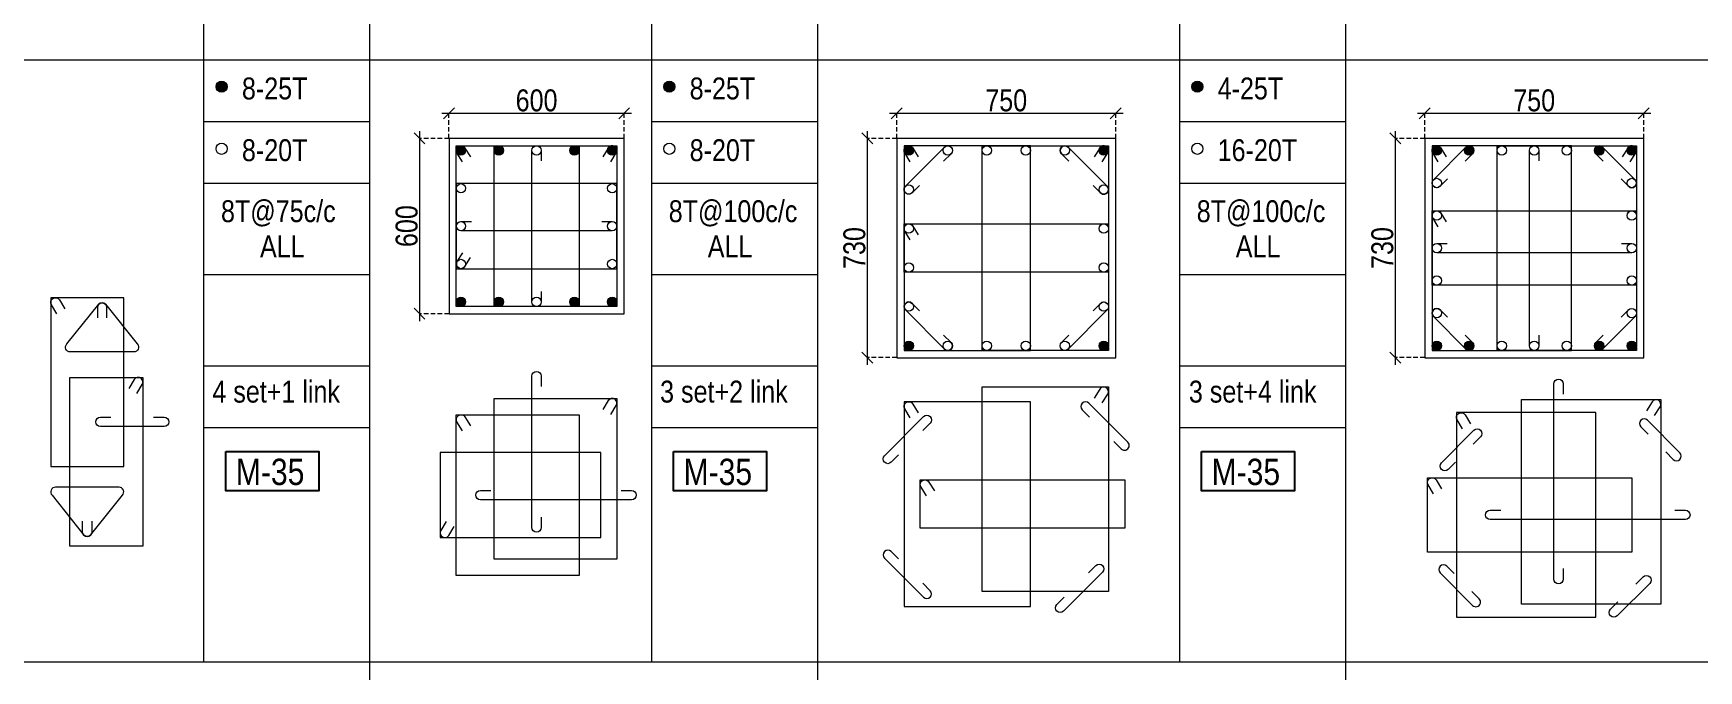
# Model space of a CAD drawing. Header units: millimetres. Extents: x 1112055 to 3390982, y -148532 to 766891.
# Drawn here: x 2289154 to 2311969, y 516237 to 524959 of the extents above; entities that cross this region are included whole.
import ezdxf
from ezdxf.enums import TextEntityAlignment as Align

# ---------------------------------------------------------------- set-up
doc = ezdxf.new("R2010")
doc.units = ezdxf.units.MM
doc.header["$PDMODE"] = 35
doc.header["$PDSIZE"] = -25
doc.linetypes.add('DASHED2', pattern=[0.375, 0.25, -0.125])
doc.linetypes.add('Hidden', pattern=[9.525, 6.35, -3.175])
for name, color, linetype, lineweight in [('B COL. SIZE DIM', 220, 'Continuous', 25), ('B COLSCH', 204, 'Continuous', 20), ('B COLUMN', 1, 'Hidden', 9), ('B STEEL', 34, 'Continuous', 15)]:
    doc.layers.add(name, color=color, linetype=linetype, lineweight=lineweight)
doc.layers.add('B TEXT', color=7, linetype='Continuous')
doc.styles.add('dim inside', font='romans.shx', dxfattribs={"width": 0.8, "height": 125})
doc.styles.add('SWINC', font='swissc.ttf')
doc.dimstyles.new('dim inside', dxfattribs={"dimtxt": 125, "dimasz": 100, "dimexe": 0, "dimexo": 0, "dimgap": 10, "dimtad": 0, "dimdec": 0, "dimzin": 0, "dimdsep": 46, "dimtxsty": 'dim inside', "dimblk": 'SMALL', "dimcen": 0.09, "dimadec": 0, "dimazin": 0, "dimtfac": 1, "dimtdec": 0, "dimtofl": 0, "dimtmove": 0, "dimatfit": 3, "dimfxl": 1, "dimtolj": 1, "dimtzin": 0, "dimarcsym": 2})

# ---------------------------------------------------------------- blocks, each defined once
blk = doc.blocks.new('_Oblique')
at = {"color": 0, "linetype": 'ByBlock', "lineweight": -2}
blk.add_line((-0.5, -0.5), (0.5, 0.5), dxfattribs=at)
blk = doc.blocks.new('*D3480')
at = {"layer": 'B COL. SIZE DIM', "color": 250, "lineweight": 9, "ltscale": 250, "transparency": 16777216}
blk.add_line((2300883, 523865), (2304083, 523865), dxfattribs=at)
at = {"layer": 'B COL. SIZE DIM', "color": 250, "linetype": 'DASHED2', "lineweight": 9, "ltscale": 250, "transparency": 16777216}
for p, q in [((2300983, 523521), (2300983, 523865)), ((2303983, 523521), (2303983, 523865))]:
    blk.add_line(p, q, dxfattribs=at)
at = {"layer": 'Defpoints', "color": 0, "transparency": 16777216}
for p in [(2303983, 523865), (2300983, 523521), (2303983, 523521)]:
    blk.add_point(p, dxfattribs=at)
at = {"layer": 'B COL. SIZE DIM', "color": 250, "lineweight": 9, "transparency": 16777216, "xscale": 150, "yscale": 150, "zscale": 150, "rotation": 180}
blk.add_blockref('_Oblique', (2300983, 523865), dxfattribs=at)
at = {"layer": 'B COL. SIZE DIM', "color": 250, "lineweight": 9, "transparency": 16777216, "xscale": 150, "yscale": 150, "zscale": 150}
blk.add_blockref('_Oblique', (2303983, 523865), dxfattribs=at)
at = {"layer": 'B COL. SIZE DIM', "color": 6, "transparency": 16777216, "insert": (2302483, 524040), "char_height": 300, "attachment_point": 5, "style": 'SWINC'}
blk.add_mtext('\\A1;750', dxfattribs=at)
blk = doc.blocks.new('*D3481')
at = {"layer": 'B COL. SIZE DIM', "color": 250, "lineweight": 9, "ltscale": 250, "transparency": 16777216}
blk.add_line((2300579, 523621), (2300579, 520421), dxfattribs=at)
at = {"layer": 'B COL. SIZE DIM', "color": 250, "linetype": 'DASHED2', "lineweight": 9, "ltscale": 250, "transparency": 16777216}
for p, q in [((2300983, 523521), (2300579, 523521)), ((2300983, 520521), (2300579, 520521))]:
    blk.add_line(p, q, dxfattribs=at)
at = {"layer": 'Defpoints', "color": 0, "transparency": 16777216}
for p in [(2300983, 523521), (2300579, 520521), (2300983, 520521)]:
    blk.add_point(p, dxfattribs=at)
at = {"layer": 'B COL. SIZE DIM', "color": 250, "lineweight": 9, "transparency": 16777216, "xscale": 150, "yscale": 150, "zscale": 150}
for p, rotation in [((2300579, 523521), 90), ((2300579, 520521), 270)]:
    blk.add_blockref('_Oblique', p, dxfattribs=dict(at, rotation=rotation))
at = {"layer": 'B COL. SIZE DIM', "color": 6, "transparency": 16777216, "insert": (2300404, 522021), "char_height": 300, "attachment_point": 5, "rotation": 90, "style": 'SWINC'}
blk.add_mtext('\\A1;730', dxfattribs=at)
blk = doc.blocks.new('*D3492')
at = {"layer": 'B COL. SIZE DIM', "color": 250, "lineweight": 9, "ltscale": 250, "transparency": 16777216}
blk.add_line((2308116, 523865), (2311316, 523865), dxfattribs=at)
at = {"layer": 'B COL. SIZE DIM', "color": 250, "linetype": 'DASHED2', "lineweight": 9, "ltscale": 250, "transparency": 16777216}
for p, q in [((2308216, 523521), (2308216, 523865)), ((2311216, 523521), (2311216, 523865))]:
    blk.add_line(p, q, dxfattribs=at)
at = {"layer": 'Defpoints', "color": 0, "transparency": 16777216}
for p in [(2311216, 523865), (2308216, 523521), (2311216, 523521)]:
    blk.add_point(p, dxfattribs=at)
at = {"layer": 'B COL. SIZE DIM', "color": 250, "lineweight": 9, "transparency": 16777216, "xscale": 150, "yscale": 150, "zscale": 150, "rotation": 180}
blk.add_blockref('_Oblique', (2308216, 523865), dxfattribs=at)
at = {"layer": 'B COL. SIZE DIM', "color": 250, "lineweight": 9, "transparency": 16777216, "xscale": 150, "yscale": 150, "zscale": 150}
blk.add_blockref('_Oblique', (2311216, 523865), dxfattribs=at)
at = {"layer": 'B COL. SIZE DIM', "color": 6, "transparency": 16777216, "insert": (2309716, 524040), "char_height": 300, "attachment_point": 5, "style": 'SWINC'}
blk.add_mtext('\\A1;750', dxfattribs=at)
blk = doc.blocks.new('*D3493')
at = {"layer": 'B COL. SIZE DIM', "color": 250, "lineweight": 9, "ltscale": 250, "transparency": 16777216}
blk.add_line((2307812, 523621), (2307812, 520421), dxfattribs=at)
at = {"layer": 'B COL. SIZE DIM', "color": 250, "linetype": 'DASHED2', "lineweight": 9, "ltscale": 250, "transparency": 16777216}
for p, q in [((2308216, 523521), (2307812, 523521)), ((2308216, 520521), (2307812, 520521))]:
    blk.add_line(p, q, dxfattribs=at)
at = {"layer": 'Defpoints', "color": 0, "transparency": 16777216}
for p in [(2308216, 523521), (2307812, 520521), (2308216, 520521)]:
    blk.add_point(p, dxfattribs=at)
at = {"layer": 'B COL. SIZE DIM', "color": 250, "lineweight": 9, "transparency": 16777216, "xscale": 150, "yscale": 150, "zscale": 150}
for p, rotation in [((2307812, 523521), 90), ((2307812, 520521), 270)]:
    blk.add_blockref('_Oblique', p, dxfattribs=dict(at, rotation=rotation))
at = {"layer": 'B COL. SIZE DIM', "color": 6, "transparency": 16777216, "insert": (2307637, 522021), "char_height": 300, "attachment_point": 5, "rotation": 90, "style": 'SWINC'}
blk.add_mtext('\\A1;730', dxfattribs=at)
blk = doc.blocks.new('*D3410')
at = {"layer": 'B COL. SIZE DIM', "color": 250, "lineweight": 9, "ltscale": 250, "transparency": 16777216}
blk.add_line((2294749, 523865), (2297349, 523865), dxfattribs=at)
at = {"layer": 'B COL. SIZE DIM', "color": 250, "linetype": 'DASHED2', "lineweight": 9, "ltscale": 250, "transparency": 16777216}
for p, q in [((2294849, 523521), (2294849, 523865)), ((2297249, 523521), (2297249, 523865))]:
    blk.add_line(p, q, dxfattribs=at)
at = {"layer": 'Defpoints', "color": 0, "transparency": 16777216}
for p in [(2297249, 523865), (2294849, 523521), (2297249, 523521)]:
    blk.add_point(p, dxfattribs=at)
at = {"layer": 'B COL. SIZE DIM', "color": 250, "lineweight": 9, "transparency": 16777216, "xscale": 150, "yscale": 150, "zscale": 150, "rotation": 180}
blk.add_blockref('_Oblique', (2294849, 523865), dxfattribs=at)
at = {"layer": 'B COL. SIZE DIM', "color": 250, "lineweight": 9, "transparency": 16777216, "xscale": 150, "yscale": 150, "zscale": 150}
blk.add_blockref('_Oblique', (2297249, 523865), dxfattribs=at)
at = {"layer": 'B COL. SIZE DIM', "color": 6, "transparency": 16777216, "insert": (2296049, 524040), "char_height": 300, "attachment_point": 5, "style": 'SWINC'}
blk.add_mtext('\\A1;600', dxfattribs=at)
blk = doc.blocks.new('*D3411')
at = {"layer": 'B COL. SIZE DIM', "color": 250, "lineweight": 9, "ltscale": 250, "transparency": 16777216}
blk.add_line((2294445, 523621), (2294445, 521021), dxfattribs=at)
at = {"layer": 'B COL. SIZE DIM', "color": 250, "linetype": 'DASHED2', "lineweight": 9, "ltscale": 250, "transparency": 16777216}
for p, q in [((2294849, 523521), (2294445, 523521)), ((2294849, 521121), (2294445, 521121))]:
    blk.add_line(p, q, dxfattribs=at)
at = {"layer": 'Defpoints', "color": 0, "transparency": 16777216}
for p in [(2294849, 523521), (2294445, 521121), (2294849, 521121)]:
    blk.add_point(p, dxfattribs=at)
at = {"layer": 'B COL. SIZE DIM', "color": 250, "lineweight": 9, "transparency": 16777216, "xscale": 150, "yscale": 150, "zscale": 150}
for p, rotation in [((2294445, 523521), 90), ((2294445, 521121), 270)]:
    blk.add_blockref('_Oblique', p, dxfattribs=dict(at, rotation=rotation))
at = {"layer": 'B COL. SIZE DIM', "color": 6, "transparency": 16777216, "insert": (2294270, 522321), "char_height": 300, "attachment_point": 5, "rotation": 90, "style": 'SWINC'}
blk.add_mtext('\\A1;600', dxfattribs=at)

msp = doc.modelspace()

# ---------------------------------------------------------------- hatches: boundary and pattern name
at = {"layer": 'B STEEL', "lineweight": 9, "ltscale": 0.5}
h = msp.add_hatch(color=34, dxfattribs=at)
edge = h.paths.add_edge_path()
edge.add_arc((2291734, 524229.7), 76.8, 0, 360)
h = msp.add_hatch(color=34, dxfattribs=at)
edge = h.paths.add_edge_path()
edge.add_arc((2297867.6, 524229.7), 76.8, 0, 360)
h = msp.add_hatch(color=34, dxfattribs=at)
edge = h.paths.add_edge_path()
edge.add_arc((2305101.2, 524229.7), 76.8, 0, 360)
h = msp.add_hatch(color=34, dxfattribs=at)
edge = h.paths.add_edge_path()
edge.add_arc((2295013.2, 523356.5), 64, 0, 360)
at = {"layer": 'B STEEL'}
h = msp.add_hatch(color=34, dxfattribs=at)
edge = h.paths.add_edge_path()
edge.add_arc((2295531.2, 523356.5), 64, 0, 360)
h = msp.add_hatch(color=34, dxfattribs=at)
edge = h.paths.add_edge_path()
edge.add_arc((2296567.1, 523356.5), 64, 0, 360)
at = {"layer": 'B STEEL', "lineweight": 9, "ltscale": 0.5}
h = msp.add_hatch(color=34, dxfattribs=at)
edge = h.paths.add_edge_path()
edge.add_arc((2297085.1, 523356.5), 64, 180, 540, ccw=False)
h = msp.add_hatch(color=34, dxfattribs=at)
edge = h.paths.add_edge_path()
edge.add_arc((2301146.8, 523356.5), 64, 0, 360)
h = msp.add_hatch(color=34, dxfattribs=at)
edge = h.paths.add_edge_path()
edge.add_arc((2303818.8, 523356.5), 64, 180, 540, ccw=False)
h = msp.add_hatch(color=34, dxfattribs=at)
edge = h.paths.add_edge_path()
edge.add_arc((2308380.3, 523356.5), 64, 0, 360)
at = {"layer": 'B STEEL'}
h = msp.add_hatch(color=34, dxfattribs=at)
edge = h.paths.add_edge_path()
edge.add_arc((2308825.7, 523356.5), 64, 0, 360)
h = msp.add_hatch(color=34, dxfattribs=at)
edge = h.paths.add_edge_path()
edge.add_arc((2310607, 523356.5), 64, 0, 360)
at = {"layer": 'B STEEL', "lineweight": 9, "ltscale": 0.5}
h = msp.add_hatch(color=34, dxfattribs=at)
edge = h.paths.add_edge_path()
edge.add_arc((2311052.3, 523356.5), 64, 180, 540, ccw=False)
h = msp.add_hatch(color=34, dxfattribs=at)
edge = h.paths.add_edge_path()
edge.add_arc((2295013.2, 521284.5), 64, 0, 360, ccw=False)
at = {"layer": 'B STEEL'}
h = msp.add_hatch(color=34, dxfattribs=at)
edge = h.paths.add_edge_path()
edge.add_arc((2295531.2, 521284.5), 64, 0, 360)
h = msp.add_hatch(color=34, dxfattribs=at)
edge = h.paths.add_edge_path()
edge.add_arc((2296567.1, 521284.5), 64, 0, 360)
at = {"layer": 'B STEEL', "lineweight": 9, "ltscale": 0.5}
h = msp.add_hatch(color=34, dxfattribs=at)
edge = h.paths.add_edge_path()
edge.add_arc((2297085.1, 521284.5), 64, -180, 180)
h = msp.add_hatch(color=34, dxfattribs=at)
edge = h.paths.add_edge_path()
edge.add_arc((2301146.8, 520684.5), 64, 0, 360, ccw=False)
h = msp.add_hatch(color=34, dxfattribs=at)
edge = h.paths.add_edge_path()
edge.add_arc((2303818.8, 520684.5), 64, -180, 180)
h = msp.add_hatch(color=34, dxfattribs=at)
edge = h.paths.add_edge_path()
edge.add_arc((2308380.3, 520684.5), 64, 0, 360, ccw=False)
at = {"layer": 'B STEEL'}
h = msp.add_hatch(color=34, dxfattribs=at)
edge = h.paths.add_edge_path()
edge.add_arc((2308825.7, 520684.5), 64, 0, 360)
h = msp.add_hatch(color=34, dxfattribs=at)
edge = h.paths.add_edge_path()
edge.add_arc((2310607, 520684.5), 64, 0, 360)
at = {"layer": 'B STEEL', "lineweight": 9, "ltscale": 0.5}
h = msp.add_hatch(color=34, dxfattribs=at)
edge = h.paths.add_edge_path()
edge.add_arc((2311052.3, 520684.5), 64, -180, 180)

# ---------------------------------------------------------------- linework, layer by layer
at = {"layer": 'B COLSCH', "color": 250, "lineweight": 0}
for p, q in [((2291487.7, 565797.2), (2291487.7, 516358.1)), ((2293762.1, 565797.2), (2293762.1, 507483)), ((2297621.3, 565797.2), (2297621.3, 516358.1)), ((2299895.7, 565797.2), (2299895.7, 507483)), ((2304854.9, 565797.2), (2304854.9, 516358.1)), ((2307129.3, 565797.2), (2307129.3, 507483)), ((2210905.9, 524598), (2340021.1, 524598)), ((2291487.7, 523753), (2293762.1, 523753)), ((2297621.3, 523753), (2299895.7, 523753)), ((2304854.9, 523753), (2307129.3, 523753)), ((2291487.7, 522908), (2293762.1, 522908)), ((2297621.3, 522908), (2299895.7, 522908)), ((2304854.9, 522908), (2307129.3, 522908)), ((2291487.7, 521658.2), (2293762.1, 521658.2)), ((2297621.3, 521658.2), (2299895.7, 521658.2)), ((2304854.9, 521658.2), (2307129.3, 521658.2)), ((2291487.7, 520408.5), (2293762.1, 520408.5)), ((2297621.3, 520408.5), (2299895.7, 520408.5)), ((2304854.9, 520408.5), (2307129.3, 520408.5)), ((2291487.7, 519563.5), (2293762.1, 519563.5)), ((2297621.3, 519563.5), (2299895.7, 519563.5)), ((2304854.9, 519563.5), (2307129.3, 519563.5)), ((2210905.9, 516358.1), (2340021.1, 516358.1))]:
    msp.add_line(p, q, dxfattribs=at)
at = {"layer": 'B COLUMN', "color": 1, "linetype": 'ByBlock', "lineweight": 20}
for points in [[(2294849.2, 521120.5), (2297249.2, 521120.5), (2297249.2, 523520.5), (2294849.2, 523520.5)], [(2300982.8, 520520.5), (2303982.8, 520520.5), (2303982.8, 523520.5), (2300982.8, 523520.5)], [(2308216.3, 520520.5), (2311216.3, 520520.5), (2311216.3, 523520.5), (2308216.3, 523520.5)]]:
    msp.add_lwpolyline(points, close=True, dxfattribs=at)
at = {"layer": 'B STEEL', "color": 34, "lineweight": 9, "ltscale": 0.5}
for points in [[(2295033.4, 523201.5), (2294958.7, 523322.9, -1), (2295067.7, 523390.1), (2295142.5, 523268.6)], [(2296113.2, 521427.2), (2296113.2, 521284.5, -1), (2295985.1, 521284.5), (2295985.1, 523356.5, -1), (2296113.2, 523356.5), (2296113.2, 523213.9)], [(2297064.9, 523201.5), (2297139.7, 523322.9, 1), (2297030.6, 523390.1), (2296955.8, 523268.6)], [(2301167, 523201.5), (2301092.3, 523322.9, -1), (2301201.3, 523390.1), (2301276.1, 523268.6)], [(2301292.9, 522877.7), (2301192.1, 522776.8, -1), (2301101.5, 522867.4), (2301635.9, 523401.8, -1), (2301726.5, 523311.2), (2301625.6, 523210.4)], [(2303672.6, 522877.7), (2303773.5, 522776.8, 1), (2303864, 522867.4), (2303329.6, 523401.8, 1), (2303239.1, 523311.2), (2303340, 523210.4)], [(2303798.5, 523201.5), (2303873.3, 523322.9, 1), (2303764.2, 523390.1), (2303689.5, 523268.6)], [(2308400.6, 523201.5), (2308325.8, 523322.9, -1), (2308434.9, 523390.1), (2308509.6, 523268.6)], [(2308526.5, 522966.8), (2308425.6, 522865.9, -1), (2308335.1, 522956.4), (2308780.4, 523401.8, -1), (2308870.9, 523311.2), (2308770.1, 523210.4)], [(2309780.3, 520827.2), (2309780.3, 520684.5, -1), (2309652.3, 520684.5), (2309652.3, 523356.5, -1), (2309780.3, 523356.5), (2309780.3, 523213.9)], [(2310906.2, 522966.8), (2311007, 522865.9, 1), (2311097.6, 522956.4), (2310652.2, 523401.8, 1), (2310561.7, 523311.2), (2310662.6, 523210.4)], [(2311032.1, 523201.5), (2311106.8, 523322.9, 1), (2310997.8, 523390.1), (2310923, 523268.6)], [(2308400.6, 522310.8), (2308325.8, 522432.3, -1), (2308434.9, 522499.4), (2308509.6, 522377.9)], [(2296942.5, 522384.5), (2297085.1, 522384.5, -1), (2297085.1, 522256.5), (2295013.2, 522256.5, -1), (2295013.2, 522384.5), (2295155.8, 522384.5)], [(2301167, 522132.7), (2301092.3, 522254.2, -1), (2301201.3, 522321.3), (2301276.1, 522199.8)], [(2310909.7, 522084.5), (2311052.3, 522084.5, -1), (2311052.3, 521956.5), (2308380.3, 521956.5, -1), (2308380.3, 522084.5), (2308523, 522084.5)], [(2295033.4, 521957.6), (2294958.7, 521836.1, 1), (2295067.7, 521769), (2295142.5, 521890.5)], [(2289477.2, 521122.4), (2289402.4, 521243.9, -1), (2289511.5, 521311), (2289586.2, 521189.5)], [(2290160.1, 521065.5), (2290160.1, 521208.1, 1), (2290032.1, 521208.1), (2290032.1, 521065.5)], [(2301292.9, 521163.3), (2301192.1, 521264.2, 1), (2301101.5, 521173.7), (2301635.9, 520639.3, 1), (2301726.5, 520729.8), (2301625.6, 520830.7)], [(2303672.6, 521163.3), (2303773.5, 521264.2, -1), (2303864, 521173.7), (2303329.6, 520639.3, -1), (2303239.1, 520729.8), (2303340, 520830.7)], [(2308526.5, 521074.3), (2308425.6, 521175.1, 1), (2308335.1, 521084.6), (2308780.4, 520639.3, 1), (2308870.9, 520729.8), (2308770.1, 520830.7)], [(2310906.2, 521074.3), (2311007, 521175.1, -1), (2311097.6, 521084.6), (2310652.2, 520639.3, -1), (2310561.7, 520729.8), (2310662.6, 520830.7)], [(2290571.3, 520031.7), (2290646.1, 520153.2, 1), (2290537, 520220.3), (2290462.3, 520098.9)], [(2296113.2, 518339.7), (2296113.2, 518197, -1), (2295985.1, 518197), (2295985.1, 520269, -1), (2296113.2, 520269), (2296113.2, 520126.4)], [(2310113.8, 517633.2), (2310113.8, 517490.5, -1), (2309985.7, 517490.5), (2309985.7, 520162.5, -1), (2310113.8, 520162.5), (2310113.8, 520019.8)], [(2297064.9, 519743.7), (2297139.7, 519865.2, 1), (2297030.6, 519932.3), (2296955.8, 519810.8)], [(2303798.5, 519900.3), (2303873.3, 520021.7, 1), (2303764.2, 520088.9), (2303689.5, 519967.4)], [(2295033.4, 519520.6), (2294958.7, 519642.1, -1), (2295067.7, 519709.2), (2295142.5, 519587.7)], [(2301007, 519189.6), (2300906.1, 519088.7, -1), (2300815.6, 519179.2), (2301350, 519713.6, -1), (2301440.5, 519623.1), (2301339.6, 519522.2)], [(2301167, 519697.9), (2301092.3, 519819.4, -1), (2301201.3, 519886.5), (2301276.1, 519765)], [(2303958.6, 519374.1), (2304059.4, 519273.3, 1), (2304150, 519363.8), (2303615.6, 519898.2, 1), (2303525, 519807.7), (2303625.9, 519706.8)], [(2308734, 519548.9), (2308659.3, 519670.4, -1), (2308768.3, 519737.5), (2308843.1, 519616)], [(2311365.5, 519727.5), (2311440.3, 519848.9, 1), (2311331.2, 519916), (2311256.4, 519794.6)], [(2290802.8, 519705.5), (2290945.5, 519705.5, -1), (2290945.5, 519577.4), (2290073.5, 519577.4, -1), (2290073.5, 519705.5), (2290216.1, 519705.5)], [(2308637.2, 519091.6), (2308536.4, 518990.7, -1), (2308445.8, 519081.2), (2308891.2, 519526.5, -1), (2308981.7, 519436), (2308880.8, 519335.1)], [(2311521.1, 519229.8), (2311622, 519128.9, 1), (2311712.5, 519219.4), (2311267.2, 519664.8, 1), (2311176.7, 519574.2), (2311277.5, 519473.4)], [(2301390.2, 518629.1), (2301315.4, 518750.6, -1), (2301424.5, 518817.7), (2301499.2, 518696.2)], [(2308337.7, 518658.3), (2308262.9, 518779.7, -1), (2308372, 518846.8), (2308446.7, 518725.4)], [(2297208.1, 518703.7), (2297350.7, 518703.7, -1), (2297350.7, 518575.7), (2295278.7, 518575.7, -1), (2295278.7, 518703.7), (2295421.4, 518703.7)], [(2311643.9, 518432), (2311786.5, 518432, -1), (2311786.5, 518303.9), (2309114.5, 518303.9, -1), (2309114.5, 518432), (2309257.2, 518432)], [(2289957, 518281.7), (2289957, 518139, -1), (2289828.9, 518139), (2289828.9, 518281.7)], [(2294812.1, 518276.7), (2294737.4, 518155.2, 1), (2294846.4, 518088.1), (2294921.2, 518209.6)], [(2301007, 517765.3), (2300906.1, 517866.1, 1), (2300815.6, 517775.6), (2301350, 517241.2, 1), (2301440.5, 517331.7), (2301339.6, 517432.6)], [(2303611.1, 517574.2), (2303712, 517675, -1), (2303802.5, 517584.5), (2303268.1, 517050.1, -1), (2303177.6, 517140.6), (2303278.5, 517241.5)], [(2308618.5, 517565.2), (2308517.6, 517666.1, 1), (2308427.1, 517575.5), (2308872.4, 517130.2, 1), (2308963, 517220.8), (2308862.1, 517321.6)], [(2311106.5, 517421.7), (2311207.3, 517522.6, -1), (2311297.9, 517432), (2310852.5, 516986.7, -1), (2310762, 517077.3), (2310862.9, 517178.1)]]:
    msp.add_lwpolyline(points, format="xyb", dxfattribs=at)
for points in [[(2296631.2, 523420.5), (2296631.2, 521220.5), (2294949.2, 521220.5), (2294949.2, 523420.5)], [(2297149.2, 523420.5), (2297149.2, 521220.5), (2295467.1, 521220.5), (2295467.1, 523420.5)], [(2301082.8, 520620.5), (2302814, 520620.5), (2302814, 523420.5), (2301082.8, 523420.5)], [(2303882.8, 520620.5), (2302151.6, 520620.5), (2302151.6, 523420.5), (2303882.8, 523420.5)], [(2308316.3, 520620.5), (2310225.7, 520620.5), (2310225.7, 523420.5), (2308316.3, 523420.5)], [(2311116.3, 520620.5), (2309207, 520620.5), (2309207, 523420.5), (2311116.3, 523420.5)], [(2294949.2, 521738.5), (2297149.2, 521738.5), (2297149.2, 522902.5), (2294949.2, 522902.5)], [(2308316.3, 522529.9), (2311116.3, 522529.9), (2311116.3, 521511.2), (2308316.3, 521511.2)], [(2301082.8, 522351.7), (2303882.8, 522351.7), (2303882.8, 521689.3), (2301082.8, 521689.3)], [(2289392.9, 519032.1), (2290392.9, 519032.1), (2290392.9, 521341.5), (2289392.9, 521341.5)], [(2289655.6, 520250.8), (2290655.6, 520250.8), (2290655.6, 517941.5), (2289655.6, 517941.5)], [(2297149.2, 519962.7), (2297149.2, 517762.7), (2295467.1, 517762.7), (2295467.1, 519962.7)], [(2303882.8, 517319.3), (2302151.6, 517319.3), (2302151.6, 520119.3), (2303882.8, 520119.3)], [(2296631.2, 519739.7), (2296631.2, 517539.7), (2294949.2, 517539.7), (2294949.2, 519739.7)], [(2301082.8, 517116.9), (2302814, 517116.9), (2302814, 519916.9), (2301082.8, 519916.9)], [(2308649.8, 516968), (2310559.1, 516968), (2310559.1, 519768), (2308649.8, 519768)], [(2311449.8, 517146.5), (2309540.4, 517146.5), (2309540.4, 519946.5), (2311449.8, 519946.5)], [(2294727.9, 518057.7), (2296927.9, 518057.7), (2296927.9, 519221.7), (2294727.9, 519221.7)], [(2301305.9, 518848.2), (2304105.9, 518848.2), (2304105.9, 518185.7), (2301305.9, 518185.7)], [(2308253.4, 518877.3), (2311053.4, 518877.3), (2311053.4, 517858.6), (2308253.4, 517858.6)]]:
    msp.add_lwpolyline(points, close=True, dxfattribs=at)
for points in [[(2290141.3, 521253.5), (2290577.3, 520708.1, -0.6687154), (2290532.1, 520598.8), (2289660.1, 520598.8, -0.6687154), (2289614.9, 520708.1), (2290050.9, 521253.5, -0.4133445)], [(2289938.1, 518093.7), (2290374.1, 518639, 0.6687154), (2290328.9, 518748.4), (2289457, 518748.4, 0.6687154), (2289411.8, 518639), (2289847.7, 518093.7, 0.4133445)]]:
    msp.add_lwpolyline(points, format="xyb", close=True, dxfattribs=at)
for centre, radius in [((2291734, 524229.7), 76.8), ((2297867.6, 524229.7), 76.8), ((2305101.2, 524229.7), 76.8), ((2291734, 523379.4), 76.8), ((2295013.2, 523356.5), 64), ((2295531.2, 523356.5), 64), ((2296049.2, 523356.5), 64), ((2296567.1, 523356.5), 64), ((2297085.1, 523356.5), 64), ((2297867.6, 523379.4), 76.8), ((2301146.8, 523356.5), 64), ((2301681.2, 523356.5), 64), ((2302215.6, 523356.5), 64), ((2302750, 523356.5), 64), ((2303284.4, 523356.5), 64), ((2303818.8, 523356.5), 64), ((2305101.2, 523379.4), 76.8), ((2308380.3, 523356.5), 64), ((2308825.7, 523356.5), 64), ((2309271, 523356.5), 64), ((2309716.3, 523356.5), 64), ((2310161.7, 523356.5), 64), ((2310607, 523356.5), 64), ((2311052.3, 523356.5), 64), ((2308380.3, 522911.2), 64), ((2311052.3, 522911.2), 64), ((2295013.2, 522838.5), 64), ((2297085.1, 522838.5), 64), ((2301146.8, 522822.1), 64), ((2303818.8, 522822.1), 64), ((2308380.3, 522465.8), 64), ((2311052.3, 522465.8), 64), ((2295013.2, 522320.5), 64), ((2297085.1, 522320.5), 64), ((2301146.8, 522287.7), 64), ((2303818.8, 522287.7), 64), ((2308380.3, 522020.5), 64), ((2311052.3, 522020.5), 64), ((2295013.2, 521802.5), 64), ((2297085.1, 521802.5), 64), ((2301146.8, 521753.3), 64), ((2303818.8, 521753.3), 64), ((2308380.3, 521575.2), 64), ((2311052.3, 521575.2), 64), ((2295013.2, 521284.5), 64), ((2295531.2, 521284.5), 64), ((2296049.2, 521284.5), 64), ((2296567.1, 521284.5), 64), ((2297085.1, 521284.5), 64), ((2301146.8, 521218.9), 64), ((2303818.8, 521218.9), 64), ((2308380.3, 521129.9), 64), ((2311052.3, 521129.9), 64), ((2301146.8, 520684.5), 64), ((2301681.2, 520684.5), 64), ((2302215.6, 520684.5), 64), ((2302750, 520684.5), 64), ((2303284.4, 520684.5), 64), ((2303818.8, 520684.5), 64), ((2308380.3, 520684.5), 64), ((2308825.7, 520684.5), 64), ((2309271, 520684.5), 64), ((2309716.3, 520684.5), 64), ((2310161.7, 520684.5), 64), ((2310607, 520684.5), 64), ((2311052.3, 520684.5), 64)]:
    msp.add_circle(centre, radius, dxfattribs=at)
at = {"layer": 'B TEXT', "color": 1}
for points in [[(2291791.4, 519234.4), (2293066, 519234.4), (2293066, 518696.5), (2291791.4, 518696.5)], [(2297925, 519234.4), (2299199.6, 519234.4), (2299199.6, 518696.5), (2297925, 518696.5)], [(2305158.5, 519234.4), (2306433.1, 519234.4), (2306433.1, 518696.5), (2305158.5, 518696.5)]]:
    msp.add_lwpolyline(points, close=True, dxfattribs=at)

# ---------------------------------------------------------------- texts
at = {"layer": 'B TEXT', "style": 'SWINC'}
for s, p in [('8-25T', (2292012.5, 524055.1)), ('8-25T', (2298146.1, 524055.1)), ('4-25T', (2305379.7, 524055.1)), ('8-20T', (2292012.5, 523210.1)), ('8-20T', (2298146.1, 523210.1)), ('16-20T', (2305379.7, 523210.1)), ('8T@75c/c', (2291725.6, 522375.3)), ('8T@100c/c', (2297859.2, 522375.3)), ('8T@100c/c', (2305092.7, 522375.3)), ('ALL', (2292260.3, 521893.5)), ('ALL', (2298393.9, 521893.5)), ('ALL', (2305627.5, 521893.5)), ('4 set+1 link', (2291607.2, 519906)), ('3 set+2 link', (2297740.9, 519906)), ('3 set+4 link', (2304985.2, 519906))]:
    msp.add_text(s, height=300, dxfattribs=at).set_placement(p)
at = {"layer": 'B TEXT', "color": 1, "style": 'SWINC'}
for p in [(2291928.7, 518669.9), (2298062.3, 518669.9), (2305295.9, 518669.9)]:
    msp.add_text('M-35', height=360, dxfattribs=at).set_placement(p, align=Align.BOTTOM_LEFT)

# ---------------------------------------------------------------- dimensions: what is measured, and where the dimension line sits
at = {"layer": 'B COL. SIZE DIM', "color": 250, "ltscale": 250}
for base, p1, p2, picture, middle in [((2297249.2, 523865.5), (2294849.2, 523520.5), (2297249.2, 523520.5), '*D3410', (2296049.2, 524040.5)), ((2303982.8, 523865.5), (2300982.8, 523520.5), (2303982.8, 523520.5), '*D3480', (2302482.8, 524040.5)), ((2311216.3, 523865.5), (2308216.3, 523520.5), (2311216.3, 523520.5), '*D3492', (2309716.3, 524040.5))]:
    dim = msp.add_linear_dim(base=base, p1=p1, p2=p2, dimstyle='dim inside', override={"dimtxt": 300, "dimasz": 150, "dimgap": 25, "dimtad": 3, "dimlfac": 0.25, "dimtxsty": 'SWINC', "dimblk1": 'Oblique', "dimblk2": 'Oblique', "dimsah": 1, "dimdle": 100, "dimclrd": 250, "dimclre": 250, "dimclrt": 6, "dimfxl": 1000, "dimlwd": 9, "dimlwe": 9}, dxfattribs=at)
    dim.commit()
    dim.dimension.update_dxf_attribs({"geometry": picture, "text_midpoint": middle})
dim = msp.add_linear_dim(base=(2294445.3, 521120.5), p1=(2294849.2, 523520.5), p2=(2294849.2, 521120.5), angle=90, dimstyle='dim inside', override={"dimtxt": 300, "dimasz": 150, "dimgap": 25, "dimtad": 3, "dimlfac": 0.25, "dimtxsty": 'SWINC', "dimblk1": 'Oblique', "dimblk2": 'Oblique', "dimsah": 1, "dimdle": 100, "dimclrd": 250, "dimclre": 250, "dimclrt": 6, "dimfxl": 1000, "dimlwd": 9, "dimlwe": 9}, dxfattribs=at)
dim.commit()
dim.dimension.update_dxf_attribs({"geometry": '*D3411', "text_midpoint": (2294270.3, 522320.5)})
for base, p1, p2, picture, middle in [((2300578.9, 520520.5), (2300982.8, 523520.5), (2300982.8, 520520.5), '*D3481', (2300403.9, 522020.5)), ((2307812.4, 520520.5), (2308216.3, 523520.5), (2308216.3, 520520.5), '*D3493', (2307637.4, 522020.5))]:
    dim = msp.add_linear_dim(base=base, p1=p1, p2=p2, angle=90, text='730', dimstyle='dim inside', override={"dimtxt": 300, "dimasz": 150, "dimgap": 25, "dimtad": 3, "dimlfac": 0.25, "dimtxsty": 'SWINC', "dimblk1": 'Oblique', "dimblk2": 'Oblique', "dimsah": 1, "dimdle": 100, "dimclrd": 250, "dimclre": 250, "dimclrt": 6, "dimfxl": 1000, "dimlwd": 9, "dimlwe": 9}, dxfattribs=at)
    dim.commit()
    dim.dimension.update_dxf_attribs({"geometry": picture, "text_midpoint": middle})

doc.saveas('drawing.dxf')
